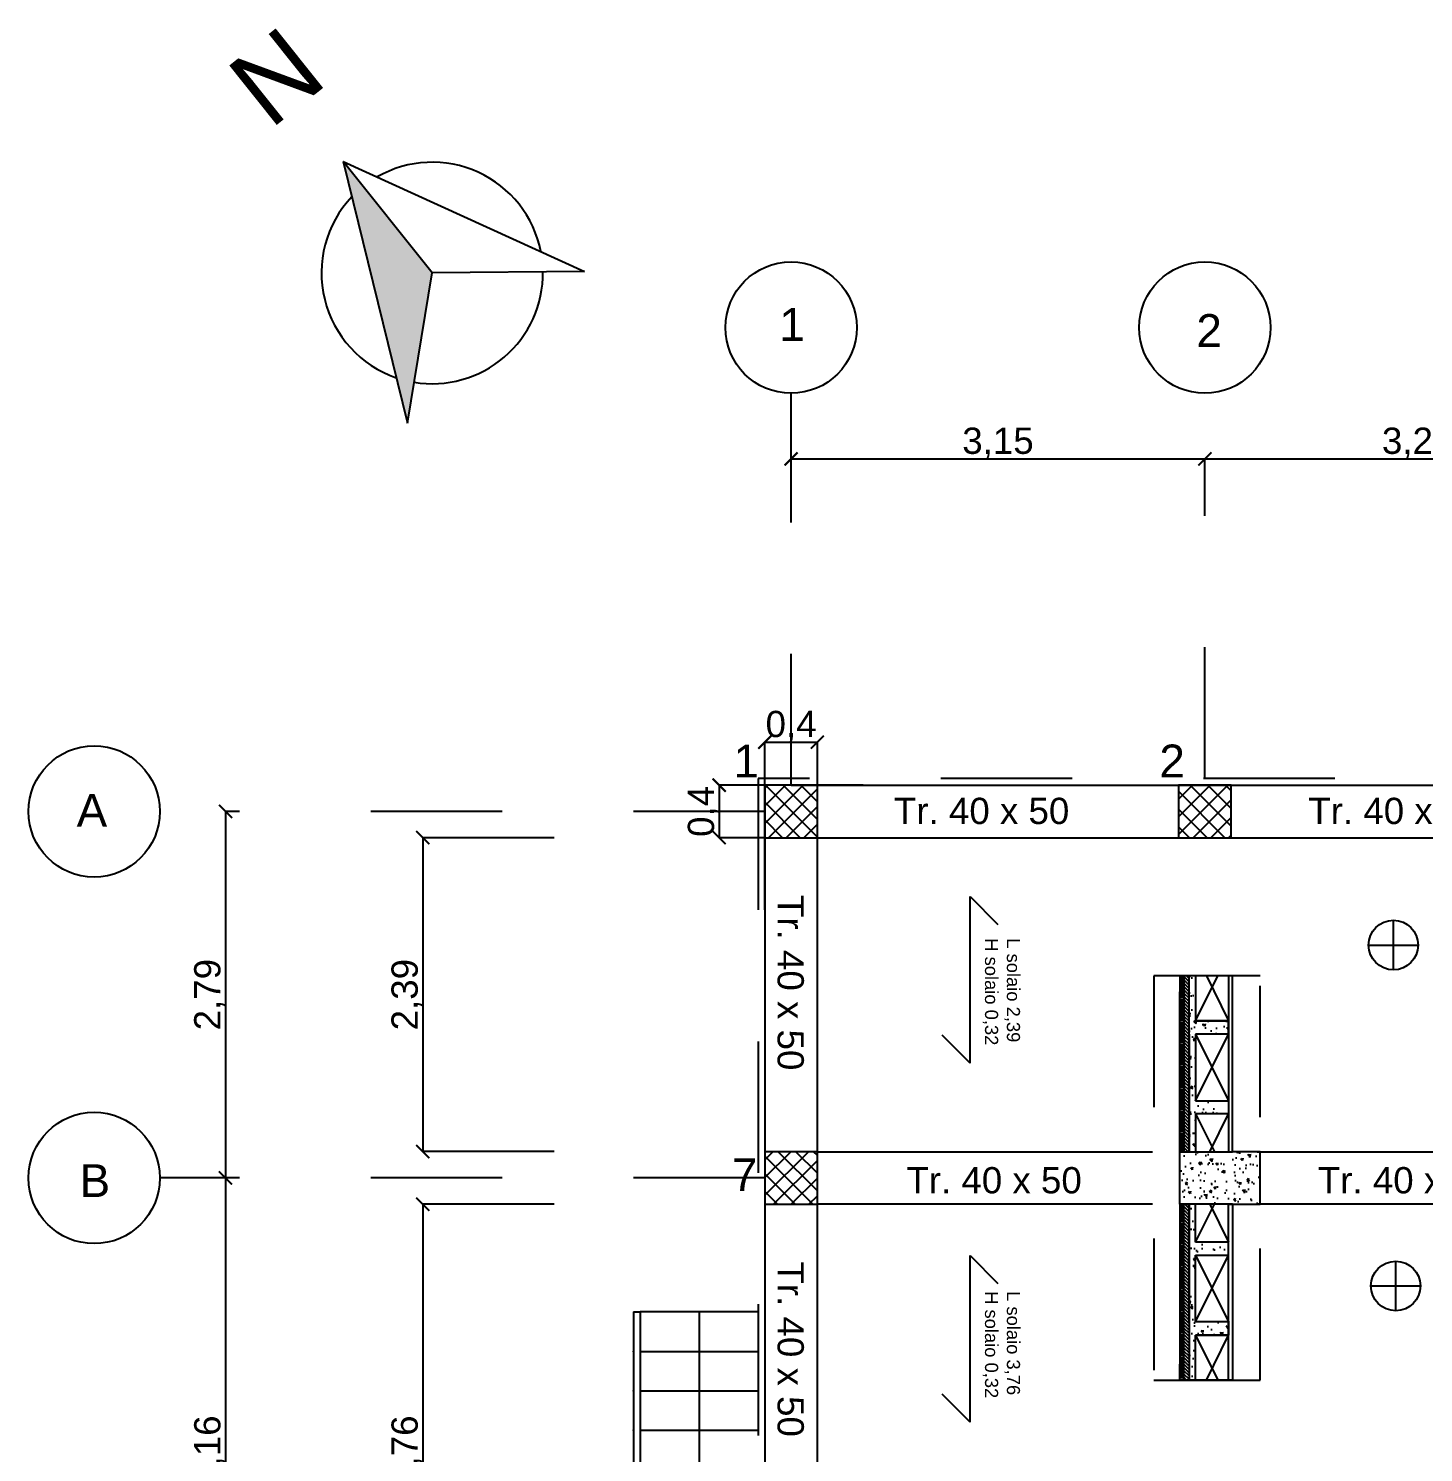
# Model space of a CAD drawing. Header units: millimetres. Extents: x 2459 to 3981, y 1231 to 4850.
# Drawn here: x 3855.19 to 3865.81, y 1287.21 to 1298.05 of the extents above; entities that cross this region are included whole.
import ezdxf
from ezdxf.enums import TextEntityAlignment as Align

# ---------------------------------------------------------------- set-up
doc = ezdxf.new("R2010")
doc.units = ezdxf.units.MM
doc.linetypes.add('JIS_02_1.0', pattern=[2, 1, -1])
doc.layers.add('quoteee', color=7, linetype='Continuous')
doc.styles.get("Standard").update_dxf_attribs({"font": 'arial.ttf'})
doc.dimstyles.new('Copia di ISO-25', dxfattribs={"dimtxt": 0.2, "dimasz": 0.1, "dimexe": 0, "dimexo": 0, "dimgap": 0, "dimtad": 3, "dimtxsty": 'Standard', "dimblk": 'ARCHTICK', "dimcen": -2.5, "dimclrd": 256, "dimclre": 256, "dimclrt": 256, "dimadec": 0, "dimazin": 0, "dimtfac": 1, "dimtmove": 2, "dimatfit": 3, "dimldrblk": 'ARCHTICK', "dimfxl": 1, "dimfxlon": 1, "dimtfillclr": 256, "dimlwd": -1, "dimlwe": -1, "dimarcsym": 0})
pattern_1 = [(140, (230.18418, -220.71868), (0.0159390855, 0.182184669), [0.01905, -0.20955]), (85, (230.18418, -220.71868), (-0.191056845, -0.035243421), [0.01524, -0.167640584]), (190.4514447, (230.18551, -220.7035), (-0.175117752, 0.146941247), [0.016190009, -0.178090245]), (136.1842, (230.13338, -220.71868), (0.042042328, 0.271079041), [0.028575, -0.314325]), (186.6355576, (230.1369, -220.6961), (-0.247426125, 0.237404134), [0.024285023, -0.267135608]), (81.184151, (230.13338, -220.71868), (-0.247426125, 0.237404134), [0.022859967, -0.251459732]), (111, (230.14608, -220.69328), (0.102265198, 0.151614391), [0.01905, -0.20955]), (56, (230.14608, -220.69328), (-0.184187966, 0.061802028), [0.01524, -0.16764]), (161.451445, (230.1546, -220.68064), (-0.081922769, 0.213416419), [0.016190009, -0.178089938]), (127.5, (230.184184, -220.71868), (-0.0845550389, 0.0030886033), [0, -0.165608, 0, -0.17018, 0, -0.168275]), (97.5, (230.18418, -220.71868), (-0.1001805748, 0.0668196625), [0, -0.097028, 0, -0.161798, 0, -0.064135]), (57.5, (230.184184, -220.77532), (0.005728744, 0.1355905952), [0, -0.0635, 0, -0.19812, 0, -0.26289]), (47.5, (230.18418, -220.80072), (-0.025426491, 0.1481291814), [0, -0.08255, 0, -0.131572, 0, -0.18669])]
pattern_2 = [(90, (5251.45683, -2295.483687), (-0.0125, 4e-18), [0.06, -0.0075, 0.00125, -0.0075, 0.00125, -0.0075])]
pattern_3 = [(135, (5251.45683, -2295.483687), (-0.01249999998, -0.01249999998), [])]

# ---------------------------------------------------------------- blocks, each defined once
blk = doc.blocks.new('_ArchTick')
at = {"color": 0, "linetype": 'ByBlock', "const_width": 0.15}
blk.add_lwpolyline([(-0.5, -0.5), (0.5, 0.5)], dxfattribs=at)
blk = doc.blocks.new('*D629')
at = {"ltscale": 0.01, "transparency": 16777216}
for p, q in [((3859.196, 1291.891), (3858.196, 1291.891)), ((3858.196, 1291.891), (3858.196, 1289.501)), ((3859.196, 1289.501), (3858.196, 1289.501))]:
    blk.add_line(p, q, dxfattribs=at)
at = {"layer": 'Defpoints', "color": 0, "lineweight": -3, "ltscale": 0.01, "transparency": 16777216}
for p in [(3860.8, 1291.891), (3858.196, 1289.501), (3860.8, 1289.501)]:
    blk.add_point(p, dxfattribs=at)
at = {"ltscale": 0.01, "transparency": 16777216, "xscale": 0.1, "yscale": 0.1, "zscale": 0.1}
for p, rotation in [((3858.196, 1291.891), 90), ((3858.196, 1289.501), 270)]:
    blk.add_blockref('_ArchTick', p, dxfattribs=dict(at, rotation=rotation))
at = {"ltscale": 0.01, "transparency": 16777216, "insert": (3858.076, 1290.696), "char_height": 0.2, "attachment_point": 5, "rotation": 90}
blk.add_mtext('2,39', dxfattribs=at)
blk = doc.blocks.new('*D622')
at = {"ltscale": 0.01, "transparency": 16777216}
for p, q in [((3859.196, 1289.101), (3858.196, 1289.101)), ((3858.196, 1289.101), (3858.196, 1285.341)), ((3859.196, 1285.341), (3858.196, 1285.341))]:
    blk.add_line(p, q, dxfattribs=at)
at = {"layer": 'Defpoints', "color": 0, "lineweight": -3, "ltscale": 0.01, "transparency": 16777216}
for p in [(3860.8, 1289.101), (3858.196, 1285.341), (3860.8, 1285.341)]:
    blk.add_point(p, dxfattribs=at)
at = {"ltscale": 0.01, "transparency": 16777216, "xscale": 0.1, "yscale": 0.1, "zscale": 0.1}
for p, rotation in [((3858.196, 1289.101), 90), ((3858.196, 1285.341), 270)]:
    blk.add_blockref('_ArchTick', p, dxfattribs=dict(at, rotation=rotation))
at = {"ltscale": 0.01, "transparency": 16777216, "insert": (3858.076, 1287.221), "char_height": 0.2, "attachment_point": 5, "rotation": 90}
blk.add_mtext('3,76', dxfattribs=at)
blk = doc.blocks.new('*D635')
at = {"ltscale": 0.01, "transparency": 16777216}
for p, q in [((3860.8, 1292.291), (3860.452, 1292.291)), ((3860.452, 1292.291), (3860.452, 1291.891)), ((3860.8, 1291.891), (3860.452, 1291.891))]:
    blk.add_line(p, q, dxfattribs=at)
at = {"layer": 'Defpoints', "color": 0, "lineweight": -3, "ltscale": 0.01, "transparency": 16777216}
for p in [(3860.8, 1292.291), (3860.452, 1291.891), (3860.8, 1291.891)]:
    blk.add_point(p, dxfattribs=at)
at = {"ltscale": 0.01, "transparency": 16777216, "xscale": 0.1, "yscale": 0.1, "zscale": 0.1}
for p, rotation in [((3860.452, 1292.291), 90), ((3860.452, 1291.891), 270)]:
    blk.add_blockref('_ArchTick', p, dxfattribs=dict(at, rotation=rotation))
at = {"ltscale": 0.01, "transparency": 16777216, "insert": (3860.332, 1292.091), "char_height": 0.2, "width": 0.3769, "attachment_point": 5, "rotation": 90}
blk.add_mtext('0,4', dxfattribs=at)
blk = doc.blocks.new('*D636')
at = {"ltscale": 0.01, "transparency": 16777216}
for p, q in [((3860.8, 1292.291), (3860.8, 1292.618)), ((3860.8, 1292.618), (3861.2, 1292.618)), ((3861.2, 1292.291), (3861.2, 1292.618))]:
    blk.add_line(p, q, dxfattribs=at)
at = {"layer": 'Defpoints', "color": 0, "lineweight": -3, "ltscale": 0.01, "transparency": 16777216}
for p in [(3861.2, 1292.618), (3860.8, 1292.291), (3861.2, 1292.291)]:
    blk.add_point(p, dxfattribs=at)
at = {"ltscale": 0.01, "transparency": 16777216, "xscale": 0.1, "yscale": 0.1, "zscale": 0.1, "rotation": 180}
blk.add_blockref('_ArchTick', (3860.8, 1292.618), dxfattribs=at)
at = {"ltscale": 0.01, "transparency": 16777216, "xscale": 0.1, "yscale": 0.1, "zscale": 0.1}
blk.add_blockref('_ArchTick', (3861.2, 1292.618), dxfattribs=at)
at = {"ltscale": 0.01, "transparency": 16777216, "insert": (3861, 1292.738), "char_height": 0.2, "attachment_point": 5}
blk.add_mtext('0,4', dxfattribs=at)
blk = doc.blocks.new('*D644')
at = {"ltscale": 0.01, "transparency": 16777216}
blk.add_line((3861, 1294.774), (3864.15, 1294.774), dxfattribs=at)
at = {"layer": 'Defpoints', "color": 0, "linetype": 'Continuous', "lineweight": -3, "ltscale": 0.01, "transparency": 16777216}
for p in [(3861, 1294.774), (3864.15, 1294.774), (3864.15, 1294.774)]:
    blk.add_point(p, dxfattribs=at)
at = {"linetype": 'Continuous', "ltscale": 0.01, "transparency": 16777216, "xscale": 0.1, "yscale": 0.1, "zscale": 0.1, "rotation": 180}
blk.add_blockref('_ArchTick', (3861, 1294.774), dxfattribs=at)
at = {"linetype": 'Continuous', "ltscale": 0.01, "transparency": 16777216, "xscale": 0.1, "yscale": 0.1, "zscale": 0.1}
blk.add_blockref('_ArchTick', (3864.15, 1294.774), dxfattribs=at)
at = {"linetype": 'Continuous', "ltscale": 0.01, "transparency": 16777216, "insert": (3862.575, 1294.894), "char_height": 0.2, "attachment_point": 5}
blk.add_mtext('3,15', dxfattribs=at)
blk = doc.blocks.new('*D645')
at = {"ltscale": 0.01, "transparency": 16777216}
blk.add_line((3864.15, 1294.774), (3867.39, 1294.774), dxfattribs=at)
at = {"layer": 'Defpoints', "color": 0, "linetype": 'Continuous', "lineweight": -3, "ltscale": 0.01, "transparency": 16777216}
for p in [(3864.15, 1294.774), (3867.39, 1294.774), (3867.39, 1294.774)]:
    blk.add_point(p, dxfattribs=at)
at = {"linetype": 'Continuous', "ltscale": 0.01, "transparency": 16777216, "xscale": 0.1, "yscale": 0.1, "zscale": 0.1, "rotation": 180}
blk.add_blockref('_ArchTick', (3864.15, 1294.774), dxfattribs=at)
at = {"linetype": 'Continuous', "ltscale": 0.01, "transparency": 16777216, "xscale": 0.1, "yscale": 0.1, "zscale": 0.1}
blk.add_blockref('_ArchTick', (3867.39, 1294.774), dxfattribs=at)
at = {"linetype": 'Continuous', "ltscale": 0.01, "transparency": 16777216, "insert": (3865.77, 1294.894), "char_height": 0.2, "attachment_point": 5}
blk.add_mtext('3,24', dxfattribs=at)
blk = doc.blocks.new('*D627')
at = {"ltscale": 0.01, "transparency": 16777216}
blk.add_line((3856.694, 1292.091), (3856.694, 1289.301), dxfattribs=at)
at = {"layer": 'Defpoints', "color": 0, "linetype": 'Continuous', "lineweight": -3, "ltscale": 0.01, "transparency": 16777216}
for p in [(3856.694, 1292.091), (3856.694, 1289.301), (3856.694, 1289.301)]:
    blk.add_point(p, dxfattribs=at)
at = {"linetype": 'Continuous', "ltscale": 0.01, "transparency": 16777216, "xscale": 0.1, "yscale": 0.1, "zscale": 0.1}
for p, rotation in [((3856.694, 1292.091), 90), ((3856.694, 1289.301), 270)]:
    blk.add_blockref('_ArchTick', p, dxfattribs=dict(at, rotation=rotation))
at = {"linetype": 'Continuous', "ltscale": 0.01, "transparency": 16777216, "insert": (3856.574, 1290.696), "char_height": 0.2, "attachment_point": 5, "rotation": 90}
blk.add_mtext('2,79', dxfattribs=at)
blk = doc.blocks.new('*D628')
at = {"ltscale": 0.01, "transparency": 16777216}
blk.add_line((3856.694, 1289.301), (3856.694, 1285.141), dxfattribs=at)
at = {"layer": 'Defpoints', "color": 0, "linetype": 'Continuous', "lineweight": -3, "ltscale": 0.01, "transparency": 16777216}
for p in [(3856.694, 1289.301), (3856.694, 1285.141), (3856.694, 1285.141)]:
    blk.add_point(p, dxfattribs=at)
at = {"linetype": 'Continuous', "ltscale": 0.01, "transparency": 16777216, "xscale": 0.1, "yscale": 0.1, "zscale": 0.1}
for p, rotation in [((3856.694, 1289.301), 90), ((3856.694, 1285.141), 270)]:
    blk.add_blockref('_ArchTick', p, dxfattribs=dict(at, rotation=rotation))
at = {"linetype": 'Continuous', "ltscale": 0.01, "transparency": 16777216, "insert": (3856.574, 1287.221), "char_height": 0.2, "attachment_point": 5, "rotation": 90}
blk.add_mtext('4,16', dxfattribs=at)

msp = doc.modelspace()

# ---------------------------------------------------------------- hatches: boundary and pattern name
at = {"linetype": 'Continuous', "ltscale": 0.01}
h = msp.add_hatch(color=256, dxfattribs=at)
h.dxf.hatch_style = 1
h.paths.add_polyline_path([(3858.078569, 1295.046788), (3858.267765, 1296.189699), (3857.589787, 1297.038972)])
h = msp.add_hatch(dxfattribs=at)
h.set_pattern_fill('ANSI37', color=256, scale=0.03)
h.paths.add_polyline_path([(3861.199917, 1283.620565), (3860.799917, 1283.620565), (3860.799917, 1283.220565), (3861.199917, 1283.220565)])
h.paths.add_polyline_path([(3877.099917, 1283.620565), (3876.699917, 1283.620565), (3876.699917, 1283.220565), (3877.099917, 1283.220565)])
h.paths.add_polyline_path([(3867.589917, 1280.470565), (3867.189917, 1280.470565), (3867.189917, 1280.070565), (3867.589917, 1280.070565)])
h.paths.add_polyline_path([(3870.709917, 1280.470565), (3870.309917, 1280.470565), (3870.309917, 1280.070565), (3870.709917, 1280.070565)])
h.paths.add_polyline_path([(3861.199917, 1292.290565), (3860.799917, 1292.290565), (3860.799917, 1291.890565), (3861.199917, 1291.890565)])
h.paths.add_polyline_path([(3861.199917, 1289.500565), (3860.799917, 1289.500565), (3860.799917, 1289.100565), (3861.199917, 1289.100565)])
h.paths.add_polyline_path([(3867.589917, 1290.000565), (3867.189917, 1290.000565), (3867.189917, 1289.100565), (3867.589917, 1289.100565)])
h.paths.add_polyline_path([(3870.709917, 1290.000565), (3870.309917, 1290.000565), (3870.309917, 1289.100565), (3870.709917, 1289.100565)])
h.paths.add_polyline_path([(3867.589917, 1292.290565), (3867.189917, 1292.290565), (3867.189917, 1291.890565), (3867.589917, 1291.890565)])
h.paths.add_polyline_path([(3870.709917, 1292.290565), (3870.309917, 1292.290565), (3870.309917, 1291.890565), (3870.709917, 1291.890565)])
h.paths.add_polyline_path([(3877.099917, 1292.290565), (3876.699917, 1292.290565), (3876.699917, 1291.890565), (3877.099917, 1291.890565)])
h.paths.add_polyline_path([(3877.099917, 1289.500565), (3876.699917, 1289.500565), (3876.699917, 1289.100565), (3877.099917, 1289.100565)])
h.paths.add_polyline_path([(3877.099917, 1285.340565), (3876.699917, 1285.340565), (3876.699917, 1284.940565), (3877.099917, 1284.940565)])
h.paths.add_polyline_path([(3873.949917, 1285.340565), (3873.549917, 1285.340565), (3873.549917, 1284.940565), (3873.949917, 1284.940565)])
h.paths.add_polyline_path([(3870.709917, 1285.340565), (3870.309917, 1285.340565), (3870.309917, 1284.940565), (3870.709917, 1284.940565)])
h.paths.add_polyline_path([(3867.589917, 1285.340565), (3867.189917, 1285.340565), (3867.189917, 1284.940565), (3867.589917, 1284.940565)])
h.paths.add_polyline_path([(3864.349917, 1285.340565), (3863.949917, 1285.340565), (3863.949917, 1284.940565), (3864.349917, 1284.940565)])
h.paths.add_polyline_path([(3861.199917, 1285.340565), (3860.799917, 1285.340565), (3860.799917, 1284.940565), (3861.199917, 1284.940565)])
h.paths.add_polyline_path([(3864.349917, 1280.470565), (3863.949917, 1280.470565), (3863.949917, 1280.070565), (3864.349917, 1280.070565)])
h.paths.add_polyline_path([(3873.949917, 1280.470565), (3873.549917, 1280.470565), (3873.549917, 1280.070565), (3873.949917, 1280.070565)])
h.paths.add_polyline_path([(3863.949917, 1291.890565), (3864.349917, 1291.890565), (3864.349917, 1292.290565), (3863.949917, 1292.290565)])
h.paths.add_polyline_path([(3873.949917, 1291.890565), (3873.549917, 1291.890565), (3873.549917, 1292.290565), (3873.949917, 1292.290565)])
h = msp.add_hatch()
h.set_pattern_fill('ACAD_ISO05W100', color=256, scale=0.0025, angle=450)
h.set_pattern_definition(pattern_2)
h.paths.add_polyline_path([(3863.960602, 1289.500565), (3863.960602, 1290.716787), (3863.960602, 1290.838651), (3863.98995, 1290.838651), (3863.98995, 1289.500565)])
h = msp.add_hatch()
h.set_pattern_fill('JIS_WOOD', color=256, scale=0.025, angle=450)
h.set_pattern_definition(pattern_3)
h.paths.add_polyline_path([(3863.98995, 1289.500565), (3864.02995, 1289.500565), (3864.02995, 1290.838651), (3863.98995, 1290.838651)])
h = msp.add_hatch()
h.set_pattern_fill('AR-CONC', color=256, scale=0.001, angle=450)
h.set_pattern_definition(pattern_1)
h.paths.add_polyline_path([(3864.07995, 1289.788831), (3864.07995, 1289.532191), (3864.07995, 1289.500565), (3864.02995, 1289.500565), (3864.02995, 1290.838651), (3864.07995, 1290.838651), (3864.07995, 1290.746774), (3864.07995, 1290.496122), (3864.330602, 1290.496122), (3864.330602, 1290.396122), (3864.07995, 1290.396122), (3864.07995, 1290.139482), (3864.07995, 1289.888831), (3864.330602, 1289.888831), (3864.330602, 1289.788831)])
h = msp.add_hatch()
h.set_pattern_fill('AR-CONC', color=256, scale=0.001, angle=450)
h.set_pattern_definition(pattern_1)
h.paths.add_polyline_path([(3863.960602, 1289.500565), (3863.960602, 1289.100565), (3864.572279, 1289.100565), (3864.572279, 1289.500565)])
h = msp.add_hatch()
h.set_pattern_fill('ACAD_ISO05W100', color=256, scale=0.0025, angle=450)
h.set_pattern_definition(pattern_2)
h.paths.add_polyline_path([(3863.960602, 1289.100565), (3863.960602, 1287.884342), (3863.960602, 1287.762478), (3863.98995, 1287.762478), (3863.98995, 1289.100565)])
h = msp.add_hatch()
h.set_pattern_fill('JIS_WOOD', color=256, scale=0.025, angle=450)
h.set_pattern_definition(pattern_3)
h.paths.add_polyline_path([(3863.98995, 1287.762478), (3864.02995, 1287.762478), (3864.02995, 1289.100565), (3863.98995, 1289.100565)])
h = msp.add_hatch()
h.set_pattern_fill('AR-CONC', color=256, scale=0.001, angle=450)
h.set_pattern_definition(pattern_1)
h.paths.add_polyline_path([(3864.07995, 1288.812299), (3864.07995, 1289.068938), (3864.07995, 1289.100565), (3864.02995, 1289.100565), (3864.02995, 1287.762478), (3864.07995, 1287.762478), (3864.07995, 1287.854356), (3864.07995, 1288.105007), (3864.330602, 1288.105007), (3864.330602, 1288.205007), (3864.07995, 1288.205007), (3864.07995, 1288.461647), (3864.07995, 1288.712299), (3864.330602, 1288.712299), (3864.330602, 1288.812299)])

# ---------------------------------------------------------------- linework, layer by layer
for p, q in [((3857.589787, 1297.038972), (3859.426166, 1296.201841)), ((3857.589787, 1297.038972), (3858.078569, 1295.046788)), ((3858.267765, 1296.189699), (3857.589787, 1297.038972)), ((3857.589787, 1297.038972), (3859.426166, 1296.201841)), ((3857.589787, 1297.038972), (3858.078569, 1295.046788)), ((3858.267765, 1296.189699), (3857.589787, 1297.038972)), ((3858.078569, 1295.046788), (3858.267765, 1296.189699)), ((3858.078569, 1295.046788), (3858.267765, 1296.189699)), ((3859.426166, 1296.201841), (3858.267765, 1296.189699)), ((3859.426166, 1296.201841), (3858.267765, 1296.189699)), ((3860.799917, 1291.340565), (3860.799917, 1292.290565)), ((3861.549917, 1292.290565), (3860.799917, 1292.290565)), ((3860.799917, 1292.290565), (3860.799917, 1281.032981)), ((3861.549917, 1292.290565), (3867.589917, 1292.290565)), ((3861.199917, 1285.340565), (3861.199917, 1291.890565)), ((3861.199917, 1291.340565), (3861.199917, 1291.890565)), ((3861.199917, 1291.890565), (3867.589917, 1291.890565)), ((3865.585156, 1290.884492), (3865.585156, 1291.262098)), ((3865.396353, 1291.073295), (3865.773959, 1291.073295)), ((3864.360602, 1290.838651), (3863.960602, 1290.838651)), ((3863.960602, 1290.838651), (3863.960602, 1290.716787)), ((3864.360602, 1290.838651), (3863.960602, 1290.838651)), ((3863.960602, 1290.838651), (3863.960602, 1290.716787)), ((3864.02995, 1290.838651), (3863.98995, 1290.838651)), ((3863.98995, 1290.838651), (3863.98995, 1289.500565)), ((3863.98995, 1290.838651), (3863.98995, 1289.500565)), ((3864.02995, 1290.838651), (3863.98995, 1290.838651)), ((3864.02995, 1289.500565), (3864.02995, 1290.838651)), ((3864.02995, 1289.500565), (3864.02995, 1290.838651)), ((3864.07995, 1290.838651), (3864.07995, 1290.746774)), ((3864.07995, 1290.496122), (3864.249194, 1290.838651)), ((3864.161359, 1290.838651), (3864.330602, 1290.496122)), ((3864.360602, 1290.838651), (3864.330602, 1290.838651)), ((3864.330602, 1290.838651), (3864.330602, 1289.500565)), ((3864.360602, 1290.838651), (3864.350602, 1290.838651)), ((3864.360602, 1289.500565), (3864.360602, 1290.838651)), ((3864.360602, 1289.500565), (3864.360602, 1290.838651)), ((3863.960602, 1289.500565), (3863.960602, 1290.716787)), ((3863.960602, 1289.500565), (3863.960602, 1290.716787)), ((3864.07995, 1290.746774), (3864.07995, 1290.496122)), ((3864.330602, 1290.496122), (3864.07995, 1290.496122)), ((3864.07995, 1290.496122), (3864.330602, 1290.496122)), ((3864.330602, 1290.396122), (3864.330602, 1290.496122)), ((3864.02995, 1290.396122), (3864.02995, 1289.500565)), ((3864.330602, 1290.396122), (3864.07995, 1290.396122)), ((3864.07995, 1290.396122), (3864.07995, 1290.139482)), ((3864.07995, 1290.396122), (3864.330602, 1289.888831)), ((3864.07995, 1289.888831), (3864.330602, 1290.396122)), ((3864.07995, 1290.139482), (3864.07995, 1289.888831)), ((3864.07995, 1289.888831), (3864.330602, 1289.888831)), ((3864.330602, 1289.788831), (3864.07995, 1289.788831)), ((3864.330602, 1289.788831), (3864.07995, 1289.788831)), ((3864.07995, 1289.788831), (3864.07995, 1289.532191)), ((3864.07995, 1289.788831), (3864.222382, 1289.500565)), ((3864.188171, 1289.500565), (3864.330602, 1289.788831)), ((3864.330602, 1289.888831), (3864.330602, 1289.788831)), ((3861.199917, 1289.500565), (3860.799917, 1289.500565)), ((3863.960602, 1289.100565), (3863.960602, 1289.500565)), ((3863.98995, 1289.500565), (3864.02995, 1289.500565)), ((3864.07995, 1289.532191), (3864.07995, 1289.500565)), ((3864.572279, 1289.100565), (3864.572279, 1289.500565)), ((3863.960602, 1289.100565), (3863.960602, 1287.884342)), ((3863.98995, 1287.762478), (3863.98995, 1289.100565)), ((3863.98995, 1287.762478), (3863.98995, 1289.100565)), ((3863.98995, 1289.100565), (3864.02995, 1289.100565)), ((3864.02995, 1288.205007), (3864.02995, 1289.100565)), ((3864.02995, 1289.100565), (3864.02995, 1287.762478)), ((3864.02995, 1289.100565), (3864.02995, 1287.762478)), ((3864.07995, 1289.068938), (3864.07995, 1289.100565)), ((3864.07995, 1288.812299), (3864.222382, 1289.100565)), ((3864.07995, 1288.812299), (3864.07995, 1289.068938)), ((3864.188171, 1289.100565), (3864.330602, 1288.812299)), ((3864.330602, 1287.762478), (3864.330602, 1289.100565)), ((3864.330602, 1289.100565), (3864.572279, 1289.100565)), ((3864.360602, 1289.100565), (3864.360602, 1287.762478)), ((3864.330602, 1288.812299), (3864.07995, 1288.812299)), ((3864.330602, 1288.812299), (3864.07995, 1288.812299)), ((3864.330602, 1288.712299), (3864.330602, 1288.812299)), ((3864.07995, 1288.461647), (3864.07995, 1288.712299)), ((3864.07995, 1288.712299), (3864.330602, 1288.712299)), ((3864.07995, 1288.205007), (3864.330602, 1288.712299)), ((3864.07995, 1288.712299), (3864.330602, 1288.205007)), ((3865.602761, 1288.28957), (3865.602761, 1288.667175)), ((3864.07995, 1288.205007), (3864.07995, 1288.461647)), ((3865.413958, 1288.478373), (3865.791563, 1288.478373)), ((3859.799917, 1288.280565), (3859.849917, 1288.280565)), ((3859.799917, 1288.280565), (3859.849917, 1288.280565)), ((3860.749917, 1288.280565), (3859.849917, 1288.280565)), ((3860.749917, 1288.280565), (3859.849917, 1288.280565)), ((3864.330602, 1288.205007), (3864.07995, 1288.205007)), ((3864.330602, 1288.205007), (3864.330602, 1288.105007)), ((3864.330602, 1288.105007), (3864.07995, 1288.105007)), ((3864.07995, 1287.854356), (3864.07995, 1288.105007)), ((3864.07995, 1288.105007), (3864.330602, 1288.105007)), ((3864.07995, 1288.105007), (3864.249194, 1287.762478)), ((3864.161359, 1287.762478), (3864.330602, 1288.105007)), ((3859.849917, 1287.980565), (3860.749917, 1287.980565)), ((3863.960602, 1287.762478), (3863.960602, 1287.884342)), ((3864.07995, 1287.762478), (3864.07995, 1287.854356)), ((3864.360602, 1287.762478), (3863.960602, 1287.762478)), ((3864.02995, 1287.762478), (3863.98995, 1287.762478)), ((3864.02995, 1287.762478), (3863.98995, 1287.762478)), ((3864.360602, 1287.762478), (3864.330602, 1287.762478)), ((3864.360602, 1287.762478), (3864.350602, 1287.762478)), ((3859.849917, 1287.680565), (3860.749917, 1287.680565)), ((3859.849917, 1287.380565), (3860.749917, 1287.380565))]:
    msp.add_line(p, q)
at = {"linetype": 'JIS_02_1.0'}
for p, q in [((3860.999917, 1292.290565), (3860.999917, 1295.273922)), ((3864.149917, 1292.340565), (3864.149917, 1294.773922)), ((3867.139917, 1292.340565), (3860.749917, 1292.340565)), ((3860.749917, 1292.340565), (3860.749917, 1283.558315)), ((3860.799917, 1292.090565), (3856.694161, 1292.090565)), ((3860.799917, 1289.300565), (3856.194161, 1289.300565))]:
    msp.add_line(p, q, dxfattribs=at)
at = {"ltscale": 0.01}
for p, q in [((3862.362545, 1290.174644), (3862.362545, 1291.442531)), ((3862.362545, 1291.442531), (3862.574677, 1291.230399)), ((3862.362545, 1290.174644), (3862.150413, 1290.386776)), ((3861.199917, 1289.500565), (3863.750517, 1289.500565)), ((3863.960602, 1289.500565), (3864.360602, 1289.500565)), ((3864.549317, 1289.500565), (3867.189917, 1289.500565)), ((3863.750517, 1289.100565), (3861.199917, 1289.100565)), ((3864.360602, 1289.100565), (3863.960602, 1289.100565)), ((3873.750517, 1289.100565), (3864.549317, 1289.100565)), ((3862.362545, 1287.441817), (3862.362545, 1288.709704)), ((3862.362545, 1288.709704), (3862.574677, 1288.497572)), ((3862.362545, 1287.441817), (3862.150413, 1287.653949))]:
    msp.add_line(p, q, dxfattribs=at)
at = {"linetype": 'Continuous', "ltscale": 0.01}
msp.add_line((3864.572279, 1289.500565), (3864.360602, 1289.500565), dxfattribs=at)
at = {"linetype": 'ByBlock'}
for p, q in [((3859.799917, 1288.280565), (3859.799917, 1283.101223)), ((3859.849917, 1288.280565), (3859.849917, 1283.133408)), ((3860.299917, 1288.280565), (3860.299917, 1283.480565))]:
    msp.add_line(p, q, dxfattribs=at)
for points in [[(3860.799917, 1291.890565), (3861.199917, 1291.890565), (3861.199917, 1292.290565), (3860.799917, 1292.290565)], [(3863.949917, 1291.890565), (3864.349917, 1291.890565), (3864.349917, 1292.290565), (3863.949917, 1292.290565)], [(3860.799917, 1289.100565), (3861.199917, 1289.100565), (3861.199917, 1289.500565), (3860.799917, 1289.500565)]]:
    msp.add_lwpolyline(points, close=True)
at = {"linetype": 'JIS_02_1.0'}
msp.add_lwpolyline([(3864.572279, 1290.838651), (3863.761202, 1290.838651), (3863.761202, 1287.762478), (3864.572279, 1287.762478)], close=True, dxfattribs=at)
for centre, radius in [((3860.999917, 1295.773922), 0.5), ((3864.149917, 1295.773922), 0.5), ((3855.694161, 1292.090565), 0.5), ((3865.585156, 1291.073295), 0.188803), ((3855.694161, 1289.300565), 0.5), ((3865.602761, 1288.478373), 0.188803)]:
    msp.add_circle(centre, radius)
for start, end in [(11.1686467, 119.8186945), (11.1686467, 119.8186945), (136.5446132, 251.0258035), (136.5446132, 251.0258035), (260.6005281, 0.6005281), (260.6005281, 0.6005281)]:
    msp.add_arc((3858.267765, 1296.189699), 0.842862, start, end)
for p in [(3859.799917, 1287.980565), (3859.799917, 1287.980565), (3859.799917, 1287.680565), (3859.799917, 1287.680565), (3859.799917, 1287.380565), (3859.799917, 1287.380565)]:
    msp.add_point(p)
at = {"layer": 'quoteee', "linetype": 'Continuous', "lineweight": -3, "ltscale": 0.01}
msp.add_line((3860.999917, 1292.290565), (3864.009917, 1292.290565), dxfattribs=at)

# ---------------------------------------------------------------- texts
msp.add_text('N', height=0.578782, rotation=38.6005281).set_placement((3857.079959, 1297.683757), align=Align.MIDDLE_CENTER)
msp.add_text('N', height=0.578782, rotation=38.6005281).set_placement((3857.079959, 1297.683757), align=Align.MIDDLE_CENTER)
at = {"linetype": 'JIS_02_1.0', "char_height": 0.25, "attachment_point": 1}
for s, width, insert in [('1', 5.91571436, (3860.910456, 1295.922377)), ('2', 5.74547979, (3864.085491, 1295.876452)), ('1', 5.91571436, (3860.561636, 1292.599808)), ('2', 5.91571436, (3863.803683, 1292.599808)), ('A', 3.06045348, (3855.560768, 1292.223957)), ('B', 1.00244856, (3855.583294, 1289.405366)), ('7', 4.12823265, (3860.549595, 1289.450326))]:
    msp.add_mtext_dynamic_manual_height_columns(s, width=width, gutter_width=12.5, heights=[0], dxfattribs=dict(at, insert=insert))
at = {"ltscale": 0.01, "char_height": 2.5, "attachment_point": 1}
for insert in [(3861.782834, 1292.194945), (3864.937558, 1292.194945), (3861.877689, 1289.383356), (3865.009955, 1289.383356)]:
    msp.add_mtext('{\\H0.08x;Tr. 40 x 50}', dxfattribs=dict(at, insert=insert))
at = {"ltscale": 0.01, "char_height": 2.5, "attachment_point": 1, "rotation": 270}
for insert in [(3861.09695, 1291.454922), (3861.09695, 1288.664922)]:
    msp.add_mtext('{\\H0.08x;Tr. 40 x 50}', dxfattribs=dict(at, insert=insert))
at = {"ltscale": 0.01, "char_height": 0.1, "attachment_point": 1, "rotation": 270}
for s, insert in [('L solaio 2,39\\PH solaio 0,32', (3862.742834, 1291.125375)), ('L solaio 3,76\\PH solaio 0,32', (3862.742834, 1288.439034))]:
    msp.add_mtext_dynamic_manual_height_columns(s, width=4.69003949, gutter_width=12.5, heights=[0], dxfattribs=dict(at, insert=insert))

# ---------------------------------------------------------------- dimensions: what is measured, and where the dimension line sits
at = {"linetype": 'Continuous', "ltscale": 0.01}
for base, p1, p2, picture, middle in [((3864.149917, 1294.773922), (3860.999917, 1294.773922), (3864.149917, 1294.773922), '*D644', (3862.574917, 1294.894113)), ((3867.389917, 1294.773922), (3864.149917, 1294.773922), (3867.389917, 1294.773922), '*D645', (3865.769917, 1294.894113))]:
    dim = msp.add_linear_dim(base=base, p1=p1, p2=p2, dimstyle='Copia di ISO-25', dxfattribs=at)
    dim.commit()
    dim.dimension.update_dxf_attribs({"geometry": picture, "text_midpoint": middle})
at = {"ltscale": 0.01}
dim = msp.add_linear_dim(base=(3861.199917, 1292.618009), p1=(3860.799917, 1292.290565), p2=(3861.199917, 1292.290565), text='0,4', dimstyle='Copia di ISO-25', dxfattribs=at)
dim.commit()
dim.dimension.update_dxf_attribs({"geometry": '*D636', "text_midpoint": (3860.999917, 1292.7382)})
dim = msp.add_linear_dim(base=(3860.452199, 1291.890565), p1=(3860.799917, 1292.290565), p2=(3860.799917, 1291.890565), angle=90, text='0,4', dimstyle='Copia di ISO-25', dxfattribs=at)
dim.commit()
dim.dimension.update_dxf_attribs({"geometry": '*D635', "text_midpoint": (3860.332008, 1292.090565)})
at = {"linetype": 'Continuous', "ltscale": 0.01}
for base, p1, p2, picture, middle in [((3856.694161, 1289.300565), (3856.694161, 1292.090565), (3856.694161, 1289.300565), '*D627', (3856.57397, 1290.695565)), ((3856.694161, 1285.140565), (3856.694161, 1289.300565), (3856.694161, 1285.140565), '*D628', (3856.57397, 1287.220565))]:
    dim = msp.add_linear_dim(base=base, p1=p1, p2=p2, angle=90, dimstyle='Copia di ISO-25', dxfattribs=at)
    dim.commit()
    dim.dimension.update_dxf_attribs({"geometry": picture, "text_midpoint": middle})
at = {"ltscale": 0.01}
for base, p1, p2, picture, middle in [((3858.19641, 1289.500565), (3860.799917, 1291.890565), (3860.799917, 1289.500565), '*D629', (3858.076219, 1290.695565)), ((3858.19641, 1285.340565), (3860.799917, 1289.100565), (3860.799917, 1285.340565), '*D622', (3858.076219, 1287.220565))]:
    dim = msp.add_linear_dim(base=base, p1=p1, p2=p2, angle=90, dimstyle='Copia di ISO-25', dxfattribs=at)
    dim.commit()
    dim.dimension.update_dxf_attribs({"geometry": picture, "text_midpoint": middle})

doc.saveas('drawing.dxf')
